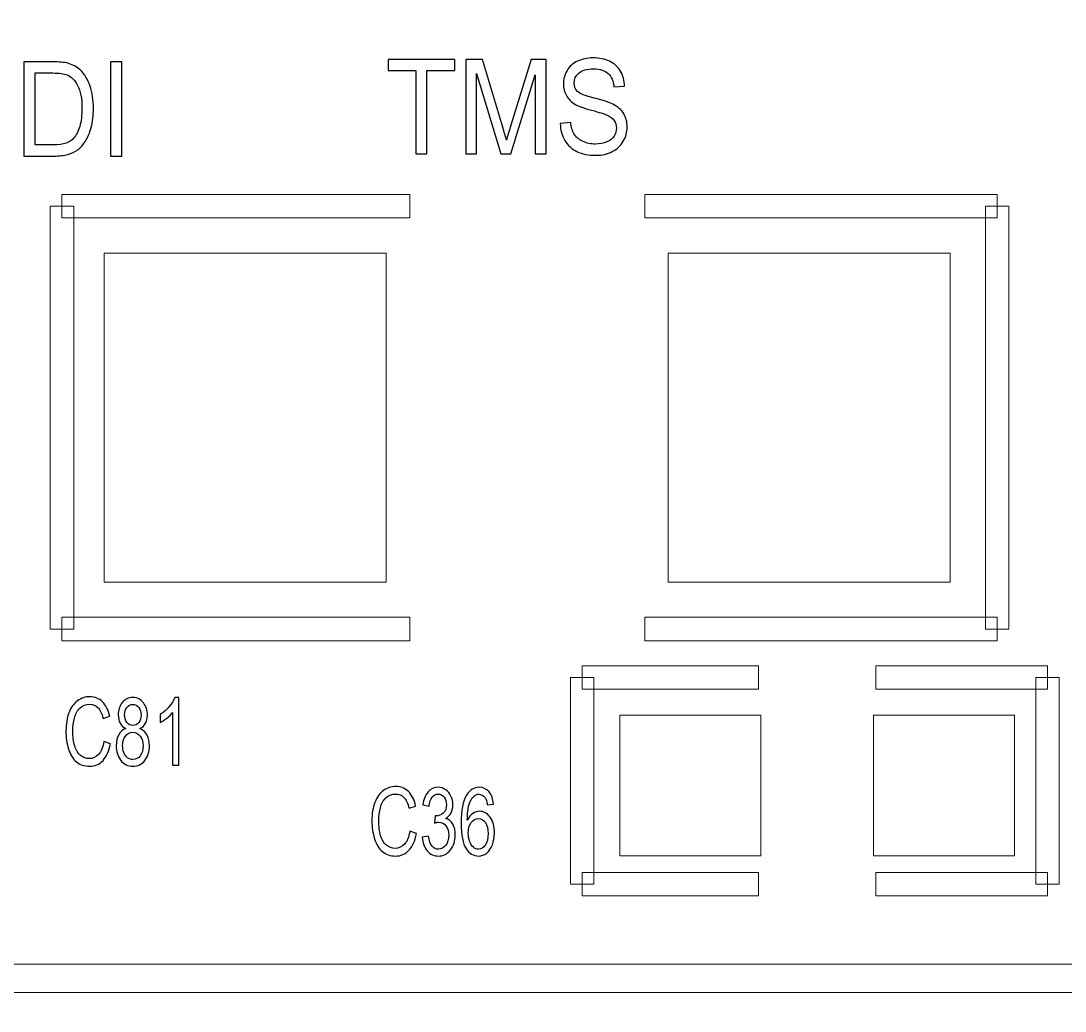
# Model space of a CAD drawing. Header units: millimetres. Extents: x -53.6 to 42.1, y -42.3 to 19.5.
# Drawn here: x -24.2 to -18.55, y -11.32 to -5.96 of the extents above; entities that cross this region are included whole.
import ezdxf

# ---------------------------------------------------------------- set-up
doc = ezdxf.new("R2010")
doc.units = ezdxf.units.MM
doc.header["$MEASUREMENT"] = 0
for name, color, linetype in [('BG_OUTLINE', 7, 'Continuous'), ('BG_SILKSCREEN_TOP', 7, 'Continuous'), ('PG_SILKSCREEN_TOP', 7, 'Continuous'), ('PIN_TOP', 7, 'Continuous'), ('RD_SILKSCREEN_TOP', 7, 'Continuous')]:
    doc.layers.add(name, color=color, linetype=linetype)

msp = doc.modelspace()

# ---------------------------------------------------------------- linework, layer by layer
at = {"layer": 'BG_OUTLINE', "color": 3, "lineweight": 9}
msp.add_open_spline([(-35.58, -42.2737), (-35.58, -42.2737), (-35.58, 2.7261), (-35.58, 2.7261), (-35.58, 2.7261), (-35.58, 2.7261), (19.4199, 2.7261), (19.4199, 2.7261), (19.4199, 2.7261), (19.4199, 2.7261), (19.4199, -42.2737), (19.4199, -42.2737), (19.4199, -42.2737), (19.4199, -42.2737), (-35.58, -42.2737), (-35.58, -42.2737)], degree=3, knots=[0, 0, 0, 0, 0.25, 0.25, 0.25, 0.25, 0.5, 0.5, 0.5, 0.5, 0.75, 0.75, 0.75, 0.75, 1, 1, 1, 1], dxfattribs=at)
at = {"layer": 'BG_SILKSCREEN_TOP', "color": 2}
for points, knots in [([(-24.1805, -6.6941), (-24.1805, -6.6941), (-24.1805, -6.185), (-24.1805, -6.185), (-24.1805, -6.185), (-24.1805, -6.185), (-24.024, -6.185), (-24.024, -6.185), (-24.024, -6.185), (-23.9886, -6.185), (-23.9616, -6.1875), (-23.943, -6.1923), (-23.943, -6.1923), (-23.917, -6.199), (-23.8948, -6.2112), (-23.8764, -6.2287), (-23.8764, -6.2287), (-23.8524, -6.2515), (-23.8344, -6.2804), (-23.8225, -6.3157), (-23.8225, -6.3157), (-23.8106, -6.3511), (-23.8047, -6.3914), (-23.8047, -6.4368), (-23.8047, -6.4368), (-23.8047, -6.4754), (-23.8087, -6.5097), (-23.8168, -6.5395), (-23.8168, -6.5395), (-23.8249, -6.5694), (-23.8351, -6.5942), (-23.8479, -6.6137), (-23.8479, -6.6137), (-23.8605, -6.6333), (-23.8742, -6.6487), (-23.8892, -6.6598), (-23.8892, -6.6598), (-23.9041, -6.6711), (-23.9223, -6.6796), (-23.9434, -6.6854), (-23.9434, -6.6854), (-23.9647, -6.6913), (-23.9891, -6.6941), (-24.0165, -6.6941), (-24.0165, -6.6941), (-24.0165, -6.6941), (-24.1805, -6.6941), (-24.1805, -6.6941)], [0, 0, 0, 0, 0.083333, 0.083333, 0.083333, 0.083333, 0.166667, 0.166667, 0.166667, 0.166667, 0.25, 0.25, 0.25, 0.25, 0.333333, 0.333333, 0.333333, 0.333333, 0.416667, 0.416667, 0.416667, 0.416667, 0.5, 0.5, 0.5, 0.5, 0.583333, 0.583333, 0.583333, 0.583333, 0.666667, 0.666667, 0.666667, 0.666667, 0.75, 0.75, 0.75, 0.75, 0.833333, 0.833333, 0.833333, 0.833333, 0.916667, 0.916667, 0.916667, 0.916667, 1, 1, 1, 1]), ([(-23.7117, -6.6941), (-23.7117, -6.6941), (-23.7117, -6.185), (-23.7117, -6.185), (-23.7117, -6.185), (-23.7117, -6.185), (-23.6516, -6.185), (-23.6516, -6.185), (-23.6516, -6.185), (-23.6516, -6.185), (-23.6516, -6.6941), (-23.6516, -6.6941), (-23.6516, -6.6941), (-23.6516, -6.6941), (-23.7117, -6.6941), (-23.7117, -6.6941)], [0, 0, 0, 0, 0.25, 0.25, 0.25, 0.25, 0.5, 0.5, 0.5, 0.5, 0.75, 0.75, 0.75, 0.75, 1, 1, 1, 1]), ([(-22.0626, -6.6814), (-22.0626, -6.6814), (-22.0626, -6.2324), (-22.0626, -6.2324), (-22.0626, -6.2324), (-22.0626, -6.2324), (-22.2123, -6.2324), (-22.2123, -6.2324), (-22.2123, -6.2324), (-22.2123, -6.2324), (-22.2123, -6.1723), (-22.2123, -6.1723), (-22.2123, -6.1723), (-22.2123, -6.1723), (-21.852, -6.1723), (-21.852, -6.1723), (-21.852, -6.1723), (-21.852, -6.1723), (-21.852, -6.2324), (-21.852, -6.2324), (-21.852, -6.2324), (-21.852, -6.2324), (-22.0024, -6.2324), (-22.0024, -6.2324), (-22.0024, -6.2324), (-22.0024, -6.2324), (-22.0024, -6.6814), (-22.0024, -6.6814), (-22.0024, -6.6814), (-22.0024, -6.6814), (-22.0626, -6.6814), (-22.0626, -6.6814)], [0, 0, 0, 0, 0.125, 0.125, 0.125, 0.125, 0.25, 0.25, 0.25, 0.25, 0.375, 0.375, 0.375, 0.375, 0.5, 0.5, 0.5, 0.5, 0.625, 0.625, 0.625, 0.625, 0.75, 0.75, 0.75, 0.75, 0.875, 0.875, 0.875, 0.875, 1, 1, 1, 1]), ([(-21.7922, -6.6814), (-21.7922, -6.6814), (-21.7922, -6.1723), (-21.7922, -6.1723), (-21.7922, -6.1723), (-21.7922, -6.1723), (-21.7016, -6.1723), (-21.7016, -6.1723), (-21.7016, -6.1723), (-21.7016, -6.1723), (-21.5941, -6.5328), (-21.5941, -6.5328), (-21.5941, -6.5328), (-21.5841, -6.5663), (-21.5768, -6.5914), (-21.5724, -6.6081), (-21.5724, -6.6081), (-21.5672, -6.5897), (-21.5591, -6.5624), (-21.5481, -6.5265), (-21.5481, -6.5265), (-21.5481, -6.5265), (-21.4394, -6.1723), (-21.4394, -6.1723), (-21.4394, -6.1723), (-21.4394, -6.1723), (-21.3584, -6.1723), (-21.3584, -6.1723), (-21.3584, -6.1723), (-21.3584, -6.1723), (-21.3584, -6.6814), (-21.3584, -6.6814), (-21.3584, -6.6814), (-21.3584, -6.6814), (-21.4164, -6.6814), (-21.4164, -6.6814), (-21.4164, -6.6814), (-21.4164, -6.6814), (-21.4164, -6.2553), (-21.4164, -6.2553), (-21.4164, -6.2553), (-21.4164, -6.2553), (-21.5485, -6.6814), (-21.5485, -6.6814), (-21.5485, -6.6814), (-21.5485, -6.6814), (-21.6028, -6.6814), (-21.6028, -6.6814), (-21.6028, -6.6814), (-21.6028, -6.6814), (-21.7342, -6.248), (-21.7342, -6.248), (-21.7342, -6.248), (-21.7342, -6.248), (-21.7342, -6.6814), (-21.7342, -6.6814), (-21.7342, -6.6814), (-21.7342, -6.6814), (-21.7922, -6.6814), (-21.7922, -6.6814)], [0, 0, 0, 0, 0.066667, 0.066667, 0.066667, 0.066667, 0.133333, 0.133333, 0.133333, 0.133333, 0.2, 0.2, 0.2, 0.2, 0.266667, 0.266667, 0.266667, 0.266667, 0.333333, 0.333333, 0.333333, 0.333333, 0.4, 0.4, 0.4, 0.4, 0.466667, 0.466667, 0.466667, 0.466667, 0.533333, 0.533333, 0.533333, 0.533333, 0.6, 0.6, 0.6, 0.6, 0.666667, 0.666667, 0.666667, 0.666667, 0.733333, 0.733333, 0.733333, 0.733333, 0.8, 0.8, 0.8, 0.8, 0.866667, 0.866667, 0.866667, 0.866667, 0.933333, 0.933333, 0.933333, 0.933333, 1, 1, 1, 1]), ([(-21.2818, -6.5178), (-21.2818, -6.5178), (-21.2251, -6.5123), (-21.2251, -6.5123), (-21.2251, -6.5123), (-21.2225, -6.5377), (-21.2162, -6.5586), (-21.2064, -6.575), (-21.2064, -6.575), (-21.1966, -6.5913), (-21.1813, -6.6045), (-21.1607, -6.6145), (-21.1607, -6.6145), (-21.14, -6.6246), (-21.1167, -6.6296), (-21.0909, -6.6296), (-21.0909, -6.6296), (-21.0679, -6.6296), (-21.0477, -6.6258), (-21.0301, -6.6182), (-21.0301, -6.6182), (-21.0125, -6.6105), (-20.9994, -6.6001), (-20.9908, -6.5868), (-20.9908, -6.5868), (-20.9823, -6.5734), (-20.978, -6.559), (-20.978, -6.5432), (-20.978, -6.5432), (-20.978, -6.5272), (-20.9821, -6.5133), (-20.9905, -6.5013), (-20.9905, -6.5013), (-20.9987, -6.4894), (-21.0124, -6.4794), (-21.0313, -6.4714), (-21.0313, -6.4714), (-21.0436, -6.466), (-21.0705, -6.4577), (-21.1123, -6.4465), (-21.1123, -6.4465), (-21.154, -6.4352), (-21.1833, -6.4247), (-21.2, -6.4147), (-21.2, -6.4147), (-21.2217, -6.402), (-21.2379, -6.3861), (-21.2486, -6.3673), (-21.2486, -6.3673), (-21.2592, -6.3484), (-21.2645, -6.3273), (-21.2645, -6.3039), (-21.2645, -6.3039), (-21.2645, -6.2783), (-21.258, -6.2542), (-21.245, -6.2319), (-21.245, -6.2319), (-21.232, -6.2095), (-21.2129, -6.1926), (-21.188, -6.181), (-21.188, -6.181), (-21.1629, -6.1695), (-21.1351, -6.1636), (-21.1046, -6.1636), (-21.1046, -6.1636), (-21.0708, -6.1636), (-21.0412, -6.1697), (-21.0153, -6.1819), (-21.0153, -6.1819), (-20.9896, -6.194), (-20.9699, -6.2119), (-20.9559, -6.2355), (-20.9559, -6.2355), (-20.9422, -6.2591), (-20.9347, -6.2859), (-20.9336, -6.3157), (-20.9336, -6.3157), (-20.9336, -6.3157), (-20.9913, -6.3206), (-20.9913, -6.3206), (-20.9913, -6.3206), (-20.9945, -6.2885), (-21.005, -6.264), (-21.0228, -6.2477), (-21.0228, -6.2477), (-21.0408, -6.2312), (-21.0671, -6.223), (-21.102, -6.223), (-21.102, -6.223), (-21.1384, -6.223), (-21.1649, -6.2305), (-21.1816, -6.2454), (-21.1816, -6.2454), (-21.1983, -6.2604), (-21.2066, -6.2784), (-21.2066, -6.2994), (-21.2066, -6.2994), (-21.2066, -6.3177), (-21.2007, -6.3328), (-21.1889, -6.3445), (-21.1889, -6.3445), (-21.1773, -6.3564), (-21.1471, -6.3685), (-21.0982, -6.3808), (-21.0982, -6.3808), (-21.0493, -6.3932), (-21.0158, -6.404), (-20.9975, -6.4133), (-20.9975, -6.4133), (-20.9711, -6.427), (-20.9516, -6.4443), (-20.9389, -6.4652), (-20.9389, -6.4652), (-20.9263, -6.4862), (-20.92, -6.5104), (-20.92, -6.5376), (-20.92, -6.5376), (-20.92, -6.5648), (-20.927, -6.5902), (-20.9408, -6.6142), (-20.9408, -6.6142), (-20.9547, -6.6381), (-20.9746, -6.6567), (-21.0005, -6.6701), (-21.0005, -6.6701), (-21.0265, -6.6834), (-21.0557, -6.6901), (-21.0881, -6.6901), (-21.0881, -6.6901), (-21.1292, -6.6901), (-21.1637, -6.6834), (-21.1915, -6.6699), (-21.1915, -6.6699), (-21.2192, -6.6565), (-21.2411, -6.6364), (-21.2569, -6.6093), (-21.2569, -6.6093), (-21.2727, -6.5824), (-21.2811, -6.5518), (-21.2818, -6.5178)], [0, 0, 0, 0, 0.028571, 0.028571, 0.028571, 0.028571, 0.057143, 0.057143, 0.057143, 0.057143, 0.085714, 0.085714, 0.085714, 0.085714, 0.114286, 0.114286, 0.114286, 0.114286, 0.142857, 0.142857, 0.142857, 0.142857, 0.171429, 0.171429, 0.171429, 0.171429, 0.2, 0.2, 0.2, 0.2, 0.228571, 0.228571, 0.228571, 0.228571, 0.257143, 0.257143, 0.257143, 0.257143, 0.285714, 0.285714, 0.285714, 0.285714, 0.314286, 0.314286, 0.314286, 0.314286, 0.342857, 0.342857, 0.342857, 0.342857, 0.371429, 0.371429, 0.371429, 0.371429, 0.4, 0.4, 0.4, 0.4, 0.428571, 0.428571, 0.428571, 0.428571, 0.457143, 0.457143, 0.457143, 0.457143, 0.485714, 0.485714, 0.485714, 0.485714, 0.514286, 0.514286, 0.514286, 0.514286, 0.542857, 0.542857, 0.542857, 0.542857, 0.571429, 0.571429, 0.571429, 0.571429, 0.6, 0.6, 0.6, 0.6, 0.628571, 0.628571, 0.628571, 0.628571, 0.657143, 0.657143, 0.657143, 0.657143, 0.685714, 0.685714, 0.685714, 0.685714, 0.714286, 0.714286, 0.714286, 0.714286, 0.742857, 0.742857, 0.742857, 0.742857, 0.771429, 0.771429, 0.771429, 0.771429, 0.8, 0.8, 0.8, 0.8, 0.828571, 0.828571, 0.828571, 0.828571, 0.857143, 0.857143, 0.857143, 0.857143, 0.885714, 0.885714, 0.885714, 0.885714, 0.914286, 0.914286, 0.914286, 0.914286, 0.942857, 0.942857, 0.942857, 0.942857, 0.971429, 0.971429, 0.971429, 0.971429, 1, 1, 1, 1]), ([(-24.1204, -6.634), (-24.1204, -6.634), (-24.0233, -6.634), (-24.0233, -6.634), (-24.0233, -6.634), (-23.9934, -6.634), (-23.9698, -6.6309), (-23.9527, -6.6246), (-23.9527, -6.6246), (-23.9358, -6.6184), (-23.9222, -6.6096), (-23.912, -6.5982), (-23.912, -6.5982), (-23.8977, -6.5823), (-23.8866, -6.5608), (-23.8787, -6.5338), (-23.8787, -6.5338), (-23.8708, -6.5068), (-23.8667, -6.4742), (-23.8667, -6.4357), (-23.8667, -6.4357), (-23.8667, -6.3825), (-23.8745, -6.3416), (-23.8901, -6.313), (-23.8901, -6.313), (-23.9058, -6.2843), (-23.9247, -6.2652), (-23.947, -6.2555), (-23.947, -6.2555), (-23.9632, -6.2485), (-23.9891, -6.2451), (-24.0249, -6.2451), (-24.0249, -6.2451), (-24.0249, -6.2451), (-24.1204, -6.2451), (-24.1204, -6.2451), (-24.1204, -6.2451), (-24.1204, -6.2451), (-24.1204, -6.634), (-24.1204, -6.634)], [0, 0, 0, 0, 0.1, 0.1, 0.1, 0.1, 0.2, 0.2, 0.2, 0.2, 0.3, 0.3, 0.3, 0.3, 0.4, 0.4, 0.4, 0.4, 0.5, 0.5, 0.5, 0.5, 0.6, 0.6, 0.6, 0.6, 0.7, 0.7, 0.7, 0.7, 0.8, 0.8, 0.8, 0.8, 0.9, 0.9, 0.9, 0.9, 1, 1, 1, 1])]:
    msp.add_open_spline(points, degree=3, knots=knots, dxfattribs=at)
at = {"layer": 'PG_SILKSCREEN_TOP', "color": 6, "lineweight": 9}
for points in [[(-23.9747, -7.0287), (-23.9747, -7.0287), (-23.9747, -6.9017), (-23.9747, -6.9017), (-23.9747, -6.9017), (-23.9747, -6.9017), (-22.0951, -6.9017), (-22.0951, -6.9017), (-22.0951, -6.9017), (-22.0951, -6.9017), (-22.0951, -7.0287), (-22.0951, -7.0287), (-22.0951, -7.0287), (-22.0951, -7.0287), (-23.9747, -7.0287), (-23.9747, -7.0287)], [(-18.9201, -6.9017), (-18.9201, -6.9017), (-18.9201, -7.0287), (-18.9201, -7.0287), (-18.9201, -7.0287), (-18.9201, -7.0287), (-20.8251, -7.0287), (-20.8251, -7.0287), (-20.8251, -7.0287), (-20.8251, -7.0287), (-20.8251, -6.9017), (-20.8251, -6.9017), (-20.8251, -6.9017), (-20.8251, -6.9017), (-18.9201, -6.9017), (-18.9201, -6.9017)], [(-23.9112, -9.2512), (-23.9112, -9.2512), (-24.0382, -9.2512), (-24.0382, -9.2512), (-24.0382, -9.2512), (-24.0382, -9.2512), (-24.0382, -6.9652), (-24.0382, -6.9652), (-24.0382, -6.9652), (-24.0382, -6.9652), (-23.9112, -6.9652), (-23.9112, -6.9652), (-23.9112, -6.9652), (-23.9112, -6.9652), (-23.9112, -9.2512), (-23.9112, -9.2512)], [(-18.8566, -9.2512), (-18.8566, -9.2512), (-18.9836, -9.2512), (-18.9836, -9.2512), (-18.9836, -9.2512), (-18.9836, -9.2512), (-18.9836, -6.9652), (-18.9836, -6.9652), (-18.9836, -6.9652), (-18.9836, -6.9652), (-18.8566, -6.9652), (-18.8566, -6.9652), (-18.8566, -6.9652), (-18.8566, -6.9652), (-18.8566, -9.2512), (-18.8566, -9.2512)], [(-22.0951, -9.1877), (-22.0951, -9.1877), (-22.0951, -9.3147), (-22.0951, -9.3147), (-22.0951, -9.3147), (-22.0951, -9.3147), (-23.9747, -9.3147), (-23.9747, -9.3147), (-23.9747, -9.3147), (-23.9747, -9.3147), (-23.9747, -9.1877), (-23.9747, -9.1877), (-23.9747, -9.1877), (-23.9747, -9.1877), (-22.0951, -9.1877), (-22.0951, -9.1877)], [(-20.8251, -9.3147), (-20.8251, -9.3147), (-20.8251, -9.1877), (-20.8251, -9.1877), (-20.8251, -9.1877), (-20.8251, -9.1877), (-18.9201, -9.1877), (-18.9201, -9.1877), (-18.9201, -9.1877), (-18.9201, -9.1877), (-18.9201, -9.3147), (-18.9201, -9.3147), (-18.9201, -9.3147), (-18.9201, -9.3147), (-20.8251, -9.3147), (-20.8251, -9.3147)], [(-21.163, -9.5763), (-21.163, -9.5763), (-21.163, -9.4493), (-21.163, -9.4493), (-21.163, -9.4493), (-21.163, -9.4493), (-20.2105, -9.4493), (-20.2105, -9.4493), (-20.2105, -9.4493), (-20.2105, -9.4493), (-20.2105, -9.5763), (-20.2105, -9.5763), (-20.2105, -9.5763), (-20.2105, -9.5763), (-21.163, -9.5763), (-21.163, -9.5763)], [(-18.6484, -9.4493), (-18.6484, -9.4493), (-18.6484, -9.5763), (-18.6484, -9.5763), (-18.6484, -9.5763), (-18.6484, -9.5763), (-19.5755, -9.5763), (-19.5755, -9.5763), (-19.5755, -9.5763), (-19.5755, -9.5763), (-19.5755, -9.4493), (-19.5755, -9.4493), (-19.5755, -9.4493), (-19.5755, -9.4493), (-18.6484, -9.4493), (-18.6484, -9.4493)], [(-21.0995, -10.6304), (-21.0995, -10.6304), (-21.2265, -10.6304), (-21.2265, -10.6304), (-21.2265, -10.6304), (-21.2265, -10.6304), (-21.2265, -9.5128), (-21.2265, -9.5128), (-21.2265, -9.5128), (-21.2265, -9.5128), (-21.0995, -9.5128), (-21.0995, -9.5128), (-21.0995, -9.5128), (-21.0995, -9.5128), (-21.0995, -10.6304), (-21.0995, -10.6304)], [(-18.5849, -10.6304), (-18.5849, -10.6304), (-18.7119, -10.6304), (-18.7119, -10.6304), (-18.7119, -10.6304), (-18.7119, -10.6304), (-18.7119, -9.5128), (-18.7119, -9.5128), (-18.7119, -9.5128), (-18.7119, -9.5128), (-18.5849, -9.5128), (-18.5849, -9.5128), (-18.5849, -9.5128), (-18.5849, -9.5128), (-18.5849, -10.6304), (-18.5849, -10.6304)], [(-20.2105, -10.5669), (-20.2105, -10.5669), (-20.2105, -10.6939), (-20.2105, -10.6939), (-20.2105, -10.6939), (-20.2105, -10.6939), (-21.163, -10.6939), (-21.163, -10.6939), (-21.163, -10.6939), (-21.163, -10.6939), (-21.163, -10.5669), (-21.163, -10.5669), (-21.163, -10.5669), (-21.163, -10.5669), (-20.2105, -10.5669), (-20.2105, -10.5669)], [(-19.5755, -10.6939), (-19.5755, -10.6939), (-19.5755, -10.5669), (-19.5755, -10.5669), (-19.5755, -10.5669), (-19.5755, -10.5669), (-18.6484, -10.5669), (-18.6484, -10.5669), (-18.6484, -10.5669), (-18.6484, -10.5669), (-18.6484, -10.6939), (-18.6484, -10.6939), (-18.6484, -10.6939), (-18.6484, -10.6939), (-19.5755, -10.6939), (-19.5755, -10.6939)], [(-3.8615, -11.0632), (-3.8615, -11.0632), (-3.8615, -11.2156), (-3.8615, -11.2156), (-3.8615, -11.2156), (-3.8615, -11.2156), (-26.8617, -11.2156), (-26.8617, -11.2156), (-26.8617, -11.2156), (-26.8617, -11.2156), (-26.8617, -11.0632), (-26.8617, -11.0632), (-26.8617, -11.0632), (-26.8617, -11.0632), (-3.8615, -11.0632), (-3.8615, -11.0632)]]:
    msp.add_open_spline(points, degree=3, knots=[0, 0, 0, 0, 0.25, 0.25, 0.25, 0.25, 0.5, 0.5, 0.5, 0.5, 0.75, 0.75, 0.75, 0.75, 1, 1, 1, 1], dxfattribs=at)
at = {"layer": 'PIN_TOP', "lineweight": 9}
for points in [[(-22.2221, -7.2192), (-22.2221, -7.2192), (-22.2221, -8.9972), (-22.2221, -8.9972), (-22.2221, -8.9972), (-22.2221, -8.9972), (-23.7461, -8.9972), (-23.7461, -8.9972), (-23.7461, -8.9972), (-23.7461, -8.9972), (-23.7461, -7.2192), (-23.7461, -7.2192), (-23.7461, -7.2192), (-23.7461, -7.2192), (-22.2221, -7.2192), (-22.2221, -7.2192)], [(-19.1741, -7.2192), (-19.1741, -7.2192), (-19.1741, -8.9972), (-19.1741, -8.9972), (-19.1741, -8.9972), (-19.1741, -8.9972), (-20.6981, -8.9972), (-20.6981, -8.9972), (-20.6981, -8.9972), (-20.6981, -8.9972), (-20.6981, -7.2192), (-20.6981, -7.2192), (-20.6981, -7.2192), (-20.6981, -7.2192), (-19.1741, -7.2192), (-19.1741, -7.2192)], [(-20.1978, -9.716), (-20.1978, -9.716), (-20.1978, -10.478), (-20.1978, -10.478), (-20.1978, -10.478), (-20.1978, -10.478), (-20.9598, -10.478), (-20.9598, -10.478), (-20.9598, -10.478), (-20.9598, -10.478), (-20.9598, -9.716), (-20.9598, -9.716), (-20.9598, -9.716), (-20.9598, -9.716), (-20.1978, -9.716), (-20.1978, -9.716)], [(-18.8262, -9.716), (-18.8262, -9.716), (-18.8262, -10.478), (-18.8262, -10.478), (-18.8262, -10.478), (-18.8262, -10.478), (-19.5882, -10.478), (-19.5882, -10.478), (-19.5882, -10.478), (-19.5882, -10.478), (-19.5882, -9.716), (-19.5882, -9.716), (-19.5882, -9.716), (-19.5882, -9.716), (-18.8262, -9.716), (-18.8262, -9.716)]]:
    msp.add_open_spline(points, degree=3, knots=[0, 0, 0, 0, 0.25, 0.25, 0.25, 0.25, 0.5, 0.5, 0.5, 0.5, 0.75, 0.75, 0.75, 0.75, 1, 1, 1, 1], dxfattribs=at)
at = {"layer": 'RD_SILKSCREEN_TOP', "color": 8}
for points, knots in [([(-23.7482, -9.8594), (-23.7482, -9.8594), (-23.7121, -9.8716), (-23.7121, -9.8716), (-23.7121, -9.8716), (-23.7197, -9.911), (-23.7333, -9.9412), (-23.7529, -9.962), (-23.7529, -9.962), (-23.7726, -9.9828), (-23.7966, -9.9931), (-23.825, -9.9931), (-23.825, -9.9931), (-23.8544, -9.9931), (-23.8784, -9.9851), (-23.8968, -9.9692), (-23.8968, -9.9692), (-23.9152, -9.9532), (-23.9292, -9.9301), (-23.9388, -9.8999), (-23.9388, -9.8999), (-23.9484, -9.8696), (-23.9532, -9.837), (-23.9532, -9.8023), (-23.9532, -9.8023), (-23.9532, -9.7645), (-23.9478, -9.7315), (-23.937, -9.7033), (-23.937, -9.7033), (-23.9261, -9.6751), (-23.9107, -9.6537), (-23.8906, -9.639), (-23.8906, -9.639), (-23.8706, -9.6244), (-23.8486, -9.6171), (-23.8245, -9.6171), (-23.8245, -9.6171), (-23.7972, -9.6171), (-23.7743, -9.6263), (-23.7557, -9.6448), (-23.7557, -9.6448), (-23.7371, -9.6634), (-23.7241, -9.6894), (-23.7168, -9.723), (-23.7168, -9.723), (-23.7168, -9.723), (-23.7523, -9.7342), (-23.7523, -9.7342), (-23.7523, -9.7342), (-23.7587, -9.7077), (-23.7678, -9.6885), (-23.7798, -9.6763), (-23.7798, -9.6763), (-23.7918, -9.6642), (-23.807, -9.6582), (-23.8253, -9.6582), (-23.8253, -9.6582), (-23.8462, -9.6582), (-23.8637, -9.6649), (-23.8778, -9.6783), (-23.8778, -9.6783), (-23.8919, -9.6918), (-23.9018, -9.7097), (-23.9074, -9.7323), (-23.9074, -9.7323), (-23.9132, -9.7548), (-23.916, -9.7781), (-23.916, -9.8021), (-23.916, -9.8021), (-23.916, -9.8331), (-23.9126, -9.86), (-23.9059, -9.8831), (-23.9059, -9.8831), (-23.8991, -9.9061), (-23.8886, -9.9234), (-23.8743, -9.9348), (-23.8743, -9.9348), (-23.8601, -9.9463), (-23.8446, -9.9519), (-23.828, -9.9519), (-23.828, -9.9519), (-23.8078, -9.9519), (-23.7907, -9.9441), (-23.7767, -9.9286), (-23.7767, -9.9286), (-23.7626, -9.9131), (-23.7532, -9.89), (-23.7482, -9.8594)], [0, 0, 0, 0, 0.045455, 0.045455, 0.045455, 0.045455, 0.090909, 0.090909, 0.090909, 0.090909, 0.136364, 0.136364, 0.136364, 0.136364, 0.181818, 0.181818, 0.181818, 0.181818, 0.227273, 0.227273, 0.227273, 0.227273, 0.272727, 0.272727, 0.272727, 0.272727, 0.318182, 0.318182, 0.318182, 0.318182, 0.363636, 0.363636, 0.363636, 0.363636, 0.409091, 0.409091, 0.409091, 0.409091, 0.454545, 0.454545, 0.454545, 0.454545, 0.5, 0.5, 0.5, 0.5, 0.545455, 0.545455, 0.545455, 0.545455, 0.590909, 0.590909, 0.590909, 0.590909, 0.636364, 0.636364, 0.636364, 0.636364, 0.681818, 0.681818, 0.681818, 0.681818, 0.727273, 0.727273, 0.727273, 0.727273, 0.772727, 0.772727, 0.772727, 0.772727, 0.818182, 0.818182, 0.818182, 0.818182, 0.863636, 0.863636, 0.863636, 0.863636, 0.909091, 0.909091, 0.909091, 0.909091, 0.954545, 0.954545, 0.954545, 0.954545, 1, 1, 1, 1]), ([(-23.6296, -9.7897), (-23.6435, -9.7829), (-23.6538, -9.7733), (-23.6606, -9.7607), (-23.6606, -9.7607), (-23.6672, -9.7481), (-23.6706, -9.7331), (-23.6706, -9.7155), (-23.6706, -9.7155), (-23.6706, -9.689), (-23.6635, -9.6669), (-23.6492, -9.6488), (-23.6492, -9.6488), (-23.6349, -9.6308), (-23.616, -9.6217), (-23.5923, -9.6217), (-23.5923, -9.6217), (-23.5684, -9.6217), (-23.5493, -9.631), (-23.5348, -9.6494), (-23.5348, -9.6494), (-23.5203, -9.6679), (-23.513, -9.6903), (-23.513, -9.7168), (-23.513, -9.7168), (-23.513, -9.7337), (-23.5163, -9.7483), (-23.5229, -9.7608), (-23.5229, -9.7608), (-23.5296, -9.7733), (-23.5396, -9.7829), (-23.5532, -9.7897), (-23.5532, -9.7897), (-23.5365, -9.797), (-23.5237, -9.8087), (-23.515, -9.8249), (-23.515, -9.8249), (-23.5063, -9.8411), (-23.5018, -9.8605), (-23.5018, -9.8829), (-23.5018, -9.8829), (-23.5018, -9.9141), (-23.5101, -9.9402), (-23.5266, -9.9613), (-23.5266, -9.9613), (-23.5431, -9.9825), (-23.5648, -9.9931), (-23.5917, -9.9931), (-23.5917, -9.9931), (-23.6186, -9.9931), (-23.6403, -9.9825), (-23.6568, -9.9612), (-23.6568, -9.9612), (-23.6733, -9.94), (-23.6816, -9.9135), (-23.6816, -9.8817), (-23.6816, -9.8817), (-23.6816, -9.8581), (-23.677, -9.8383), (-23.668, -9.8223), (-23.668, -9.8223), (-23.6591, -9.8064), (-23.6463, -9.7955), (-23.6296, -9.7897)], [0, 0, 0, 0, 0.0625, 0.0625, 0.0625, 0.0625, 0.125, 0.125, 0.125, 0.125, 0.1875, 0.1875, 0.1875, 0.1875, 0.25, 0.25, 0.25, 0.25, 0.3125, 0.3125, 0.3125, 0.3125, 0.375, 0.375, 0.375, 0.375, 0.4375, 0.4375, 0.4375, 0.4375, 0.5, 0.5, 0.5, 0.5, 0.5625, 0.5625, 0.5625, 0.5625, 0.625, 0.625, 0.625, 0.625, 0.6875, 0.6875, 0.6875, 0.6875, 0.75, 0.75, 0.75, 0.75, 0.8125, 0.8125, 0.8125, 0.8125, 0.875, 0.875, 0.875, 0.875, 0.9375, 0.9375, 0.9375, 0.9375, 1, 1, 1, 1]), ([(-23.3433, -9.9869), (-23.3433, -9.9869), (-23.3768, -9.9869), (-23.3768, -9.9869), (-23.3768, -9.9869), (-23.3768, -9.9869), (-23.3768, -9.7024), (-23.3768, -9.7024), (-23.3768, -9.7024), (-23.3848, -9.7127), (-23.3954, -9.7229), (-23.4084, -9.7332), (-23.4084, -9.7332), (-23.4216, -9.7434), (-23.4333, -9.7511), (-23.4437, -9.7562), (-23.4437, -9.7562), (-23.4437, -9.7562), (-23.4437, -9.7131), (-23.4437, -9.7131), (-23.4437, -9.7131), (-23.425, -9.7013), (-23.4086, -9.6871), (-23.3946, -9.6704), (-23.3946, -9.6704), (-23.3806, -9.6537), (-23.3707, -9.6375), (-23.3648, -9.6217), (-23.3648, -9.6217), (-23.3648, -9.6217), (-23.3433, -9.6217), (-23.3433, -9.6217), (-23.3433, -9.6217), (-23.3433, -9.6217), (-23.3433, -9.9869), (-23.3433, -9.9869)], [0, 0, 0, 0, 0.111111, 0.111111, 0.111111, 0.111111, 0.222222, 0.222222, 0.222222, 0.222222, 0.333333, 0.333333, 0.333333, 0.333333, 0.444444, 0.444444, 0.444444, 0.444444, 0.555556, 0.555556, 0.555556, 0.555556, 0.666667, 0.666667, 0.666667, 0.666667, 0.777778, 0.777778, 0.777778, 0.777778, 0.888889, 0.888889, 0.888889, 0.888889, 1, 1, 1, 1]), ([(-23.6363, -9.714), (-23.6363, -9.7312), (-23.6322, -9.7453), (-23.6239, -9.7562), (-23.6239, -9.7562), (-23.6156, -9.7671), (-23.6048, -9.7726), (-23.5916, -9.7726), (-23.5916, -9.7726), (-23.5786, -9.7726), (-23.568, -9.7672), (-23.5598, -9.7564), (-23.5598, -9.7564), (-23.5515, -9.7455), (-23.5474, -9.7322), (-23.5474, -9.7166), (-23.5474, -9.7166), (-23.5474, -9.7001), (-23.5516, -9.6864), (-23.5601, -9.6752), (-23.5601, -9.6752), (-23.5687, -9.6641), (-23.5792, -9.6585), (-23.5919, -9.6585), (-23.5919, -9.6585), (-23.6047, -9.6585), (-23.6152, -9.664), (-23.6237, -9.6748), (-23.6237, -9.6748), (-23.6322, -9.6857), (-23.6363, -9.6989), (-23.6363, -9.714)], [0, 0, 0, 0, 0.125, 0.125, 0.125, 0.125, 0.25, 0.25, 0.25, 0.25, 0.375, 0.375, 0.375, 0.375, 0.5, 0.5, 0.5, 0.5, 0.625, 0.625, 0.625, 0.625, 0.75, 0.75, 0.75, 0.75, 0.875, 0.875, 0.875, 0.875, 1, 1, 1, 1]), ([(-23.6471, -9.882), (-23.6471, -9.8947), (-23.6449, -9.9071), (-23.6404, -9.9189), (-23.6404, -9.9189), (-23.6359, -9.9309), (-23.6291, -9.9401), (-23.6202, -9.9466), (-23.6202, -9.9466), (-23.6112, -9.9531), (-23.6016, -9.9564), (-23.5913, -9.9564), (-23.5913, -9.9564), (-23.5754, -9.9564), (-23.5622, -9.9496), (-23.5517, -9.9358), (-23.5517, -9.9358), (-23.5413, -9.922), (-23.5361, -9.9046), (-23.5361, -9.8834), (-23.5361, -9.8834), (-23.5361, -9.8619), (-23.5414, -9.8442), (-23.5522, -9.8301), (-23.5522, -9.8301), (-23.5629, -9.816), (-23.5763, -9.809), (-23.5924, -9.809), (-23.5924, -9.809), (-23.6082, -9.809), (-23.6212, -9.816), (-23.6316, -9.8298), (-23.6316, -9.8298), (-23.642, -9.8438), (-23.6471, -9.8612), (-23.6471, -9.882)], [0, 0, 0, 0, 0.111111, 0.111111, 0.111111, 0.111111, 0.222222, 0.222222, 0.222222, 0.222222, 0.333333, 0.333333, 0.333333, 0.333333, 0.444444, 0.444444, 0.444444, 0.444444, 0.555556, 0.555556, 0.555556, 0.555556, 0.666667, 0.666667, 0.666667, 0.666667, 0.777778, 0.777778, 0.777778, 0.777778, 0.888889, 0.888889, 0.888889, 0.888889, 1, 1, 1, 1]), ([(-22.0948, -10.3446), (-22.0948, -10.3446), (-22.0586, -10.3568), (-22.0586, -10.3568), (-22.0586, -10.3568), (-22.0662, -10.3962), (-22.0798, -10.4264), (-22.0994, -10.4472), (-22.0994, -10.4472), (-22.1191, -10.468), (-22.1431, -10.4783), (-22.1716, -10.4783), (-22.1716, -10.4783), (-22.201, -10.4783), (-22.2249, -10.4703), (-22.2432, -10.4544), (-22.2432, -10.4544), (-22.2617, -10.4384), (-22.2757, -10.4153), (-22.2853, -10.3851), (-22.2853, -10.3851), (-22.2949, -10.3548), (-22.2997, -10.3222), (-22.2997, -10.2875), (-22.2997, -10.2875), (-22.2997, -10.2497), (-22.2943, -10.2167), (-22.2834, -10.1885), (-22.2834, -10.1885), (-22.2726, -10.1603), (-22.2572, -10.1389), (-22.2371, -10.1242), (-22.2371, -10.1242), (-22.2171, -10.1096), (-22.1951, -10.1023), (-22.171, -10.1023), (-22.171, -10.1023), (-22.1437, -10.1023), (-22.1208, -10.1115), (-22.1022, -10.13), (-22.1022, -10.13), (-22.0836, -10.1486), (-22.0706, -10.1746), (-22.0633, -10.2082), (-22.0633, -10.2082), (-22.0633, -10.2082), (-22.0988, -10.2194), (-22.0988, -10.2194), (-22.0988, -10.2194), (-22.1052, -10.1929), (-22.1143, -10.1737), (-22.1263, -10.1615), (-22.1263, -10.1615), (-22.1383, -10.1494), (-22.1535, -10.1434), (-22.1718, -10.1434), (-22.1718, -10.1434), (-22.1927, -10.1434), (-22.2102, -10.1501), (-22.2243, -10.1635), (-22.2243, -10.1635), (-22.2384, -10.177), (-22.2483, -10.1949), (-22.2539, -10.2175), (-22.2539, -10.2175), (-22.2597, -10.24), (-22.2625, -10.2633), (-22.2625, -10.2873), (-22.2625, -10.2873), (-22.2625, -10.3183), (-22.2592, -10.3452), (-22.2524, -10.3683), (-22.2524, -10.3683), (-22.2456, -10.3913), (-22.2352, -10.4086), (-22.2208, -10.42), (-22.2208, -10.42), (-22.2066, -10.4315), (-22.1911, -10.4371), (-22.1745, -10.4371), (-22.1745, -10.4371), (-22.1543, -10.4371), (-22.1372, -10.4293), (-22.1232, -10.4138), (-22.1232, -10.4138), (-22.1092, -10.3983), (-22.0997, -10.3752), (-22.0948, -10.3446)], [0, 0, 0, 0, 0.045455, 0.045455, 0.045455, 0.045455, 0.090909, 0.090909, 0.090909, 0.090909, 0.136364, 0.136364, 0.136364, 0.136364, 0.181818, 0.181818, 0.181818, 0.181818, 0.227273, 0.227273, 0.227273, 0.227273, 0.272727, 0.272727, 0.272727, 0.272727, 0.318182, 0.318182, 0.318182, 0.318182, 0.363636, 0.363636, 0.363636, 0.363636, 0.409091, 0.409091, 0.409091, 0.409091, 0.454545, 0.454545, 0.454545, 0.454545, 0.5, 0.5, 0.5, 0.5, 0.545455, 0.545455, 0.545455, 0.545455, 0.590909, 0.590909, 0.590909, 0.590909, 0.636364, 0.636364, 0.636364, 0.636364, 0.681818, 0.681818, 0.681818, 0.681818, 0.727273, 0.727273, 0.727273, 0.727273, 0.772727, 0.772727, 0.772727, 0.772727, 0.818182, 0.818182, 0.818182, 0.818182, 0.863636, 0.863636, 0.863636, 0.863636, 0.909091, 0.909091, 0.909091, 0.909091, 0.954545, 0.954545, 0.954545, 0.954545, 1, 1, 1, 1]), ([(-22.0275, -10.3761), (-22.0275, -10.3761), (-21.994, -10.3702), (-21.994, -10.3702), (-21.994, -10.3702), (-21.9902, -10.3955), (-21.9836, -10.4137), (-21.9744, -10.4249), (-21.9744, -10.4249), (-21.9651, -10.436), (-21.9539, -10.4416), (-21.9406, -10.4416), (-21.9406, -10.4416), (-21.9248, -10.4416), (-21.9116, -10.4343), (-21.9007, -10.4198), (-21.9007, -10.4198), (-21.8899, -10.4052), (-21.8844, -10.3872), (-21.8844, -10.3657), (-21.8844, -10.3657), (-21.8844, -10.3452), (-21.8894, -10.3283), (-21.8995, -10.315), (-21.8995, -10.315), (-21.9096, -10.3017), (-21.9224, -10.295), (-21.9378, -10.295), (-21.9378, -10.295), (-21.9442, -10.295), (-21.9521, -10.2967), (-21.9614, -10.3), (-21.9614, -10.3), (-21.9614, -10.3), (-21.9577, -10.2608), (-21.9577, -10.2608), (-21.9577, -10.2608), (-21.9555, -10.2611), (-21.9537, -10.2613), (-21.9523, -10.2613), (-21.9523, -10.2613), (-21.9381, -10.2613), (-21.9253, -10.2563), (-21.9138, -10.2464), (-21.9138, -10.2464), (-21.9024, -10.2365), (-21.8967, -10.2211), (-21.8967, -10.2005), (-21.8967, -10.2005), (-21.8967, -10.1841), (-21.9008, -10.1705), (-21.9092, -10.1598), (-21.9092, -10.1598), (-21.9175, -10.1491), (-21.9282, -10.1437), (-21.9414, -10.1437), (-21.9414, -10.1437), (-21.9544, -10.1437), (-21.9653, -10.1492), (-21.9739, -10.16), (-21.9739, -10.16), (-21.9826, -10.1709), (-21.9882, -10.1874), (-21.9907, -10.2092), (-21.9907, -10.2092), (-21.9907, -10.2092), (-22.0242, -10.2013), (-22.0242, -10.2013), (-22.0242, -10.2013), (-22.0201, -10.1713), (-22.0107, -10.1481), (-21.9962, -10.1317), (-21.9962, -10.1317), (-21.9817, -10.1152), (-21.9637, -10.1069), (-21.9421, -10.1069), (-21.9421, -10.1069), (-21.9272, -10.1069), (-21.9135, -10.1113), (-21.901, -10.1197), (-21.901, -10.1197), (-21.8885, -10.1283), (-21.8789, -10.1399), (-21.8723, -10.1546), (-21.8723, -10.1546), (-21.8656, -10.1693), (-21.8623, -10.1849), (-21.8623, -10.2015), (-21.8623, -10.2015), (-21.8623, -10.2172), (-21.8654, -10.2315), (-21.8718, -10.2444), (-21.8718, -10.2444), (-21.8781, -10.2573), (-21.8875, -10.2675), (-21.8999, -10.2752), (-21.8999, -10.2752), (-21.8838, -10.2801), (-21.8712, -10.2904), (-21.8623, -10.3061), (-21.8623, -10.3061), (-21.8534, -10.3216), (-21.849, -10.3412), (-21.849, -10.3647), (-21.849, -10.3647), (-21.849, -10.3964), (-21.8576, -10.4233), (-21.875, -10.4454), (-21.875, -10.4454), (-21.8923, -10.4675), (-21.9143, -10.4785), (-21.9408, -10.4785), (-21.9408, -10.4785), (-21.9648, -10.4785), (-21.9846, -10.4691), (-22.0004, -10.45), (-22.0004, -10.45), (-22.0163, -10.431), (-22.0253, -10.4064), (-22.0275, -10.3761)], [0, 0, 0, 0, 0.033333, 0.033333, 0.033333, 0.033333, 0.066667, 0.066667, 0.066667, 0.066667, 0.1, 0.1, 0.1, 0.1, 0.133333, 0.133333, 0.133333, 0.133333, 0.166667, 0.166667, 0.166667, 0.166667, 0.2, 0.2, 0.2, 0.2, 0.233333, 0.233333, 0.233333, 0.233333, 0.266667, 0.266667, 0.266667, 0.266667, 0.3, 0.3, 0.3, 0.3, 0.333333, 0.333333, 0.333333, 0.333333, 0.366667, 0.366667, 0.366667, 0.366667, 0.4, 0.4, 0.4, 0.4, 0.433333, 0.433333, 0.433333, 0.433333, 0.466667, 0.466667, 0.466667, 0.466667, 0.5, 0.5, 0.5, 0.5, 0.533333, 0.533333, 0.533333, 0.533333, 0.566667, 0.566667, 0.566667, 0.566667, 0.6, 0.6, 0.6, 0.6, 0.633333, 0.633333, 0.633333, 0.633333, 0.666667, 0.666667, 0.666667, 0.666667, 0.7, 0.7, 0.7, 0.7, 0.733333, 0.733333, 0.733333, 0.733333, 0.766667, 0.766667, 0.766667, 0.766667, 0.8, 0.8, 0.8, 0.8, 0.833333, 0.833333, 0.833333, 0.833333, 0.866667, 0.866667, 0.866667, 0.866667, 0.9, 0.9, 0.9, 0.9, 0.933333, 0.933333, 0.933333, 0.933333, 0.966667, 0.966667, 0.966667, 0.966667, 1, 1, 1, 1]), ([(-21.6422, -10.1975), (-21.6422, -10.1975), (-21.6754, -10.201), (-21.6754, -10.201), (-21.6754, -10.201), (-21.6784, -10.1835), (-21.6826, -10.1707), (-21.6881, -10.1628), (-21.6881, -10.1628), (-21.6972, -10.15), (-21.7083, -10.1437), (-21.7216, -10.1437), (-21.7216, -10.1437), (-21.7322, -10.1437), (-21.7416, -10.1477), (-21.7496, -10.1556), (-21.7496, -10.1556), (-21.7602, -10.1659), (-21.7686, -10.1808), (-21.7746, -10.2005), (-21.7746, -10.2005), (-21.7806, -10.2201), (-21.7838, -10.2482), (-21.7841, -10.2846), (-21.7841, -10.2846), (-21.776, -10.2682), (-21.7662, -10.256), (-21.7544, -10.2481), (-21.7544, -10.2481), (-21.7429, -10.2402), (-21.7306, -10.2362), (-21.7178, -10.2362), (-21.7178, -10.2362), (-21.6955, -10.2362), (-21.6765, -10.2471), (-21.6608, -10.2691), (-21.6608, -10.2691), (-21.6451, -10.291), (-21.6373, -10.3193), (-21.6373, -10.354), (-21.6373, -10.354), (-21.6373, -10.3769), (-21.641, -10.398), (-21.6484, -10.4177), (-21.6484, -10.4177), (-21.6558, -10.4372), (-21.6659, -10.4523), (-21.6788, -10.4627), (-21.6788, -10.4627), (-21.6917, -10.4731), (-21.7063, -10.4783), (-21.7226, -10.4783), (-21.7226, -10.4783), (-21.7506, -10.4783), (-21.7734, -10.4646), (-21.7909, -10.4372), (-21.7909, -10.4372), (-21.8086, -10.4099), (-21.8174, -10.3647), (-21.8174, -10.3019), (-21.8174, -10.3019), (-21.8174, -10.2316), (-21.8076, -10.1806), (-21.7881, -10.1487), (-21.7881, -10.1487), (-21.7712, -10.1209), (-21.7483, -10.1069), (-21.7195, -10.1069), (-21.7195, -10.1069), (-21.6981, -10.1069), (-21.6805, -10.115), (-21.6668, -10.1311), (-21.6668, -10.1311), (-21.653, -10.1471), (-21.6449, -10.1692), (-21.6422, -10.1975)], [0, 0, 0, 0, 0.052632, 0.052632, 0.052632, 0.052632, 0.105263, 0.105263, 0.105263, 0.105263, 0.157895, 0.157895, 0.157895, 0.157895, 0.210526, 0.210526, 0.210526, 0.210526, 0.263158, 0.263158, 0.263158, 0.263158, 0.315789, 0.315789, 0.315789, 0.315789, 0.368421, 0.368421, 0.368421, 0.368421, 0.421053, 0.421053, 0.421053, 0.421053, 0.473684, 0.473684, 0.473684, 0.473684, 0.526316, 0.526316, 0.526316, 0.526316, 0.578947, 0.578947, 0.578947, 0.578947, 0.631579, 0.631579, 0.631579, 0.631579, 0.684211, 0.684211, 0.684211, 0.684211, 0.736842, 0.736842, 0.736842, 0.736842, 0.789474, 0.789474, 0.789474, 0.789474, 0.842105, 0.842105, 0.842105, 0.842105, 0.894737, 0.894737, 0.894737, 0.894737, 0.947368, 0.947368, 0.947368, 0.947368, 1, 1, 1, 1]), ([(-21.7789, -10.3542), (-21.7789, -10.3697), (-21.7764, -10.3844), (-21.7715, -10.3984), (-21.7715, -10.3984), (-21.7666, -10.4125), (-21.7598, -10.4232), (-21.751, -10.4305), (-21.751, -10.4305), (-21.7422, -10.4379), (-21.7329, -10.4416), (-21.7232, -10.4416), (-21.7232, -10.4416), (-21.7091, -10.4416), (-21.6969, -10.434), (-21.6868, -10.4188), (-21.6868, -10.4188), (-21.6766, -10.4035), (-21.6716, -10.3829), (-21.6716, -10.3568), (-21.6716, -10.3568), (-21.6716, -10.3316), (-21.6766, -10.3118), (-21.6866, -10.2973), (-21.6866, -10.2973), (-21.6966, -10.2829), (-21.7093, -10.2757), (-21.7245, -10.2757), (-21.7245, -10.2757), (-21.7397, -10.2757), (-21.7525, -10.2829), (-21.7631, -10.2973), (-21.7631, -10.2973), (-21.7736, -10.3118), (-21.7789, -10.3308), (-21.7789, -10.3542)], [0, 0, 0, 0, 0.111111, 0.111111, 0.111111, 0.111111, 0.222222, 0.222222, 0.222222, 0.222222, 0.333333, 0.333333, 0.333333, 0.333333, 0.444444, 0.444444, 0.444444, 0.444444, 0.555556, 0.555556, 0.555556, 0.555556, 0.666667, 0.666667, 0.666667, 0.666667, 0.777778, 0.777778, 0.777778, 0.777778, 0.888889, 0.888889, 0.888889, 0.888889, 1, 1, 1, 1])]:
    msp.add_open_spline(points, degree=3, knots=knots, dxfattribs=at)

doc.saveas('drawing.dxf')
